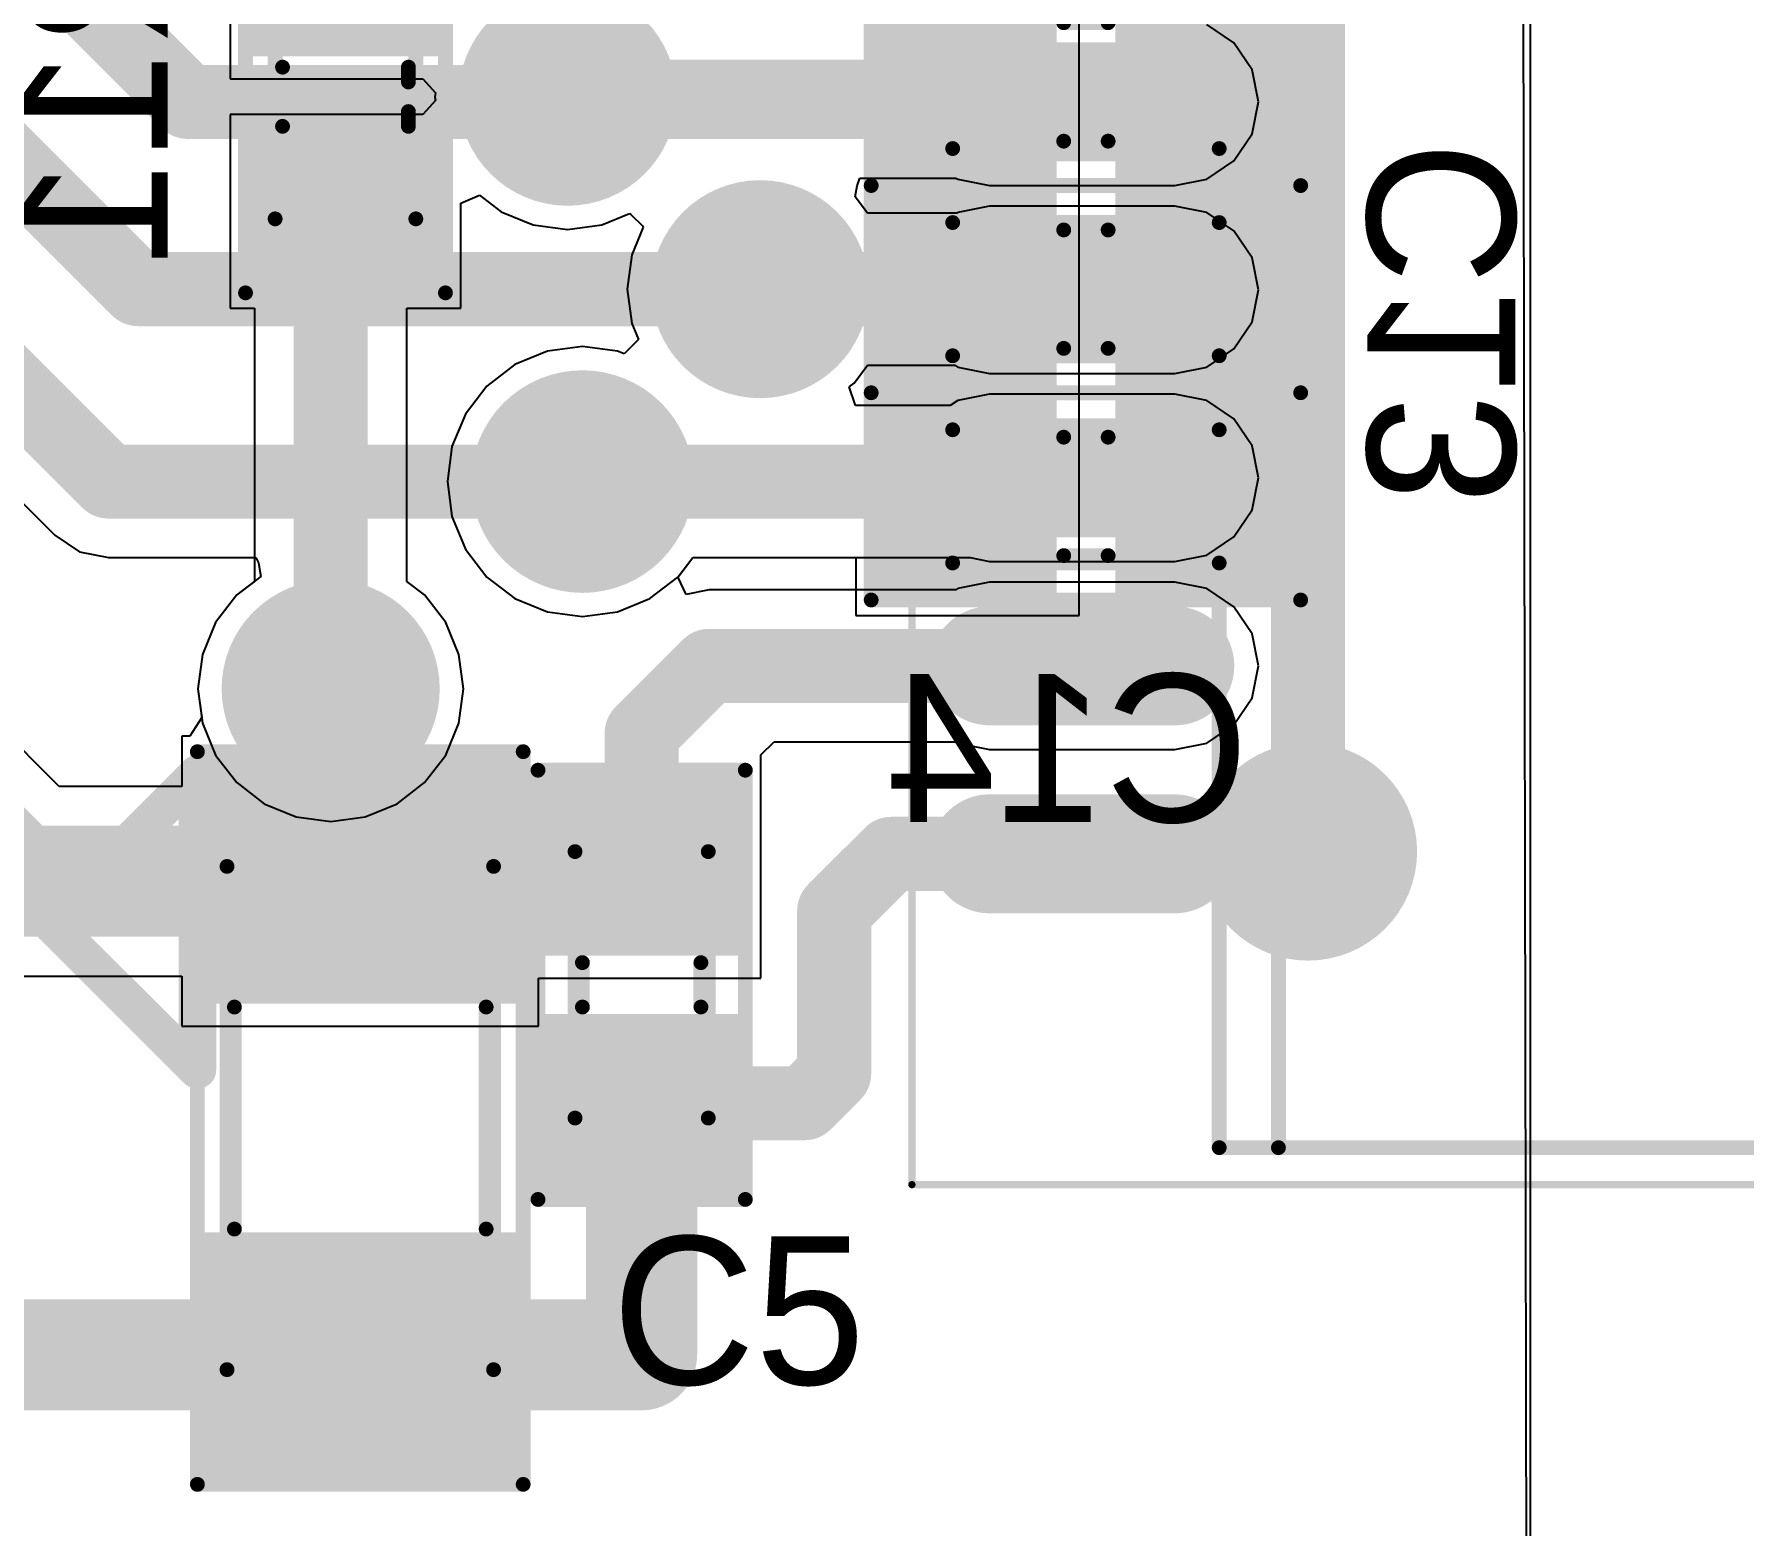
# Model space of a CAD drawing. Header units: millimetres. Extents: x 42.6 to 114.2, y 57.8 to 117.6.
# Drawn here: x 57.1 to 68.64, y 78.94 to 89.02 of the extents above; entities that cross this region are included whole.
import ezdxf

# ---------------------------------------------------------------- set-up
doc = ezdxf.new("R2010")
doc.units = ezdxf.units.MM
for name, color, linetype in [('BottomLayer', 5, 'Continuous'), ('BottomOverlay', 54, 'Continuous'), ('BottomPaste', 16, 'Continuous'), ('BottomSolder', 6, 'Continuous'), ('Mechanical13', 56, 'Continuous'), ('Mechanical15', 56, 'Continuous'), ('MultiLayer', 9, 'Continuous'), ('TopLayer', 1, 'Continuous'), ('TopOverlay', 2, 'Continuous'), ('TopPaste', 8, 'Continuous'), ('TopSolder', 216, 'Continuous'), ('ViaHoleLayer', 16, 'Continuous')]:
    doc.layers.add(name, color=color, linetype=linetype)

# ---------------------------------------------------------------- blocks, each defined once
blk = doc.blocks.new('SMD_C_1206_1359')
at = {"layer": 'Mechanical13', "const_width": 0.1}
for points in [[(-1.7, -0.9), (-1.7, 0.9)], [(1.7, 0.9), (-1.7, 0.9)], [(1.7, -0.9), (1.7, 0.9)], [(1.7, -0.9), (-1.7, -0.9)]]:
    blk.add_lwpolyline(points, dxfattribs=at)
at = {"layer": 'Mechanical13', "const_width": 0.05}
for points in [[(-1.725, 0.9, 1), (-1.675, 0.9, 1)], [(-1.725, 0.9, 1), (-1.675, 0.9, 1)], [(1.675, 0.9, 1), (1.725, 0.9, 1)], [(1.675, 0.9, 1), (1.725, 0.9, 1)], [(-1.725, -0.9, 1), (-1.675, -0.9, 1)], [(-1.725, -0.9, 1), (-1.675, -0.9, 1)], [(1.675, -0.9, 1), (1.725, -0.9, 1)], [(1.675, -0.9, 1), (1.725, -0.9, 1)]]:
    blk.add_lwpolyline(points, format="xyb", close=True, dxfattribs=at)
at = {"layer": 'Mechanical15', "const_width": 0.05}
for points in [[(-2.5, -1.1), (-2.5, 1.1)], [(2.475, 1.1), (-2.5, 1.1)], [(2.475, -1.1), (2.475, 1.1)], [(2.475, -1.1), (-2.5, -1.1)]]:
    blk.add_lwpolyline(points, dxfattribs=at)
at = {"layer": 'Mechanical15', "const_width": 0.025}
for points in [[(-2.512, 1.1, 1), (-2.488, 1.1, 1)], [(-2.512, 1.1, 1), (-2.488, 1.1, 1)], [(2.462, 1.1, 1), (2.487, 1.1, 1)], [(2.462, 1.1, 1), (2.487, 1.1, 1)], [(-2.512, -1.1, 1), (-2.488, -1.1, 1)], [(-2.512, -1.1, 1), (-2.488, -1.1, 1)], [(2.462, -1.1, 1), (2.487, -1.1, 1)], [(2.462, -1.1, 1), (2.487, -1.1, 1)]]:
    blk.add_lwpolyline(points, format="xyb", close=True, dxfattribs=at)
at = {"layer": 'TopLayer'}
for points in [[(-0.875, -0.95), (-0.875, 0.95), (-2.325, -0.95), (-2.325, 0.95)], [(2.325, -0.95), (2.325, 0.95), (0.875, -0.95), (0.875, 0.95)]]:
    blk.add_solid(points, dxfattribs=at)
at = {"layer": 'TopOverlay', "const_width": 0.1}
for points in [[(-2.475, -1.1), (-2.475, 1.1)], [(2.475, 1.1), (-2.475, 1.1)], [(2.475, -1.1), (2.475, 1.1)], [(0.75, 0.85), (-0.75, 0.85)], [(0.75, -0.85), (-0.75, -0.85)], [(2.475, -1.1), (-2.475, -1.1)]]:
    blk.add_lwpolyline(points, dxfattribs=at)
at = {"layer": 'TopOverlay', "const_width": 0.05}
for points in [[(-2.5, 1.1, 1), (-2.45, 1.1, 1)], [(-2.5, 1.1, 1), (-2.45, 1.1, 1)], [(2.45, 1.1, 1), (2.5, 1.1, 1)], [(2.45, 1.1, 1), (2.5, 1.1, 1)], [(-0.775, 0.85, 1), (-0.725, 0.85, 1)], [(0.725, 0.85, 1), (0.775, 0.85, 1)], [(-0.775, -0.85, 1), (-0.725, -0.85, 1)], [(0.725, -0.85, 1), (0.775, -0.85, 1)], [(-2.5, -1.1, 1), (-2.45, -1.1, 1)], [(-2.5, -1.1, 1), (-2.45, -1.1, 1)], [(2.45, -1.1, 1), (2.5, -1.1, 1)], [(2.45, -1.1, 1), (2.5, -1.1, 1)]]:
    blk.add_lwpolyline(points, format="xyb", close=True, dxfattribs=at)
at = {"layer": 'TopPaste'}
for points in [[(-0.875, -0.95), (-0.875, 0.95), (-2.325, -0.95), (-2.325, 0.95)], [(2.325, -0.95), (2.325, 0.95), (0.875, -0.95), (0.875, 0.95)]]:
    blk.add_solid(points, dxfattribs=at)
at = {"layer": 'TopSolder'}
for points in [[(-0.773, -1.052), (-0.773, 1.052), (-2.427, -1.052), (-2.427, 1.052)], [(2.427, -1.052), (2.427, 1.052), (0.773, -1.052), (0.773, 1.052)]]:
    blk.add_solid(points, dxfattribs=at)
blk = doc.blocks.new('SMD_C_0603_1360')
at = {"layer": 'Mechanical13', "const_width": 0.1}
for points in [[(-0.9, -0.45), (-0.9, 0.45)], [(0.9, 0.45), (-0.9, 0.45)], [(0.9, -0.45), (0.9, 0.45)], [(0.9, -0.45), (-0.9, -0.45)]]:
    blk.add_lwpolyline(points, dxfattribs=at)
at = {"layer": 'Mechanical13', "const_width": 0.05}
for points in [[(-0.925, 0.45, 1), (-0.875, 0.45, 1)], [(-0.925, 0.45, 1), (-0.875, 0.45, 1)], [(0.875, 0.45, 1), (0.925, 0.45, 1)], [(0.875, 0.45, 1), (0.925, 0.45, 1)], [(-0.925, -0.45, 1), (-0.875, -0.45, 1)], [(-0.925, -0.45, 1), (-0.875, -0.45, 1)], [(0.875, -0.45, 1), (0.925, -0.45, 1)], [(0.875, -0.45, 1), (0.925, -0.45, 1)]]:
    blk.add_lwpolyline(points, format="xyb", close=True, dxfattribs=at)
at = {"layer": 'Mechanical15', "const_width": 0.05}
for points in [[(-1.475, -0.7), (-1.475, 0.7)], [(1.45, 0.7), (-1.475, 0.7)], [(1.45, -0.7), (1.45, 0.7)], [(1.45, -0.7), (-1.475, -0.7)]]:
    blk.add_lwpolyline(points, dxfattribs=at)
at = {"layer": 'Mechanical15', "const_width": 0.025}
for points in [[(-1.488, 0.7, 1), (-1.463, 0.7, 1)], [(-1.488, 0.7, 1), (-1.463, 0.7, 1)], [(1.438, 0.7, 1), (1.462, 0.7, 1)], [(1.438, 0.7, 1), (1.462, 0.7, 1)], [(-1.488, -0.7, 1), (-1.463, -0.7, 1)], [(-1.488, -0.7, 1), (-1.463, -0.7, 1)], [(1.438, -0.7, 1), (1.462, -0.7, 1)], [(1.438, -0.7, 1), (1.462, -0.7, 1)]]:
    blk.add_lwpolyline(points, format="xyb", close=True, dxfattribs=at)
at = {"layer": 'TopLayer'}
for points in [[(-0.3, -0.55), (-0.3, 0.55), (-1.3, -0.55), (-1.3, 0.55)], [(1.3, -0.55), (1.3, 0.55), (0.3, -0.55), (0.3, 0.55)]]:
    blk.add_solid(points, dxfattribs=at)
at = {"layer": 'TopOverlay', "const_width": 0.1}
for points in [[(-1.45, -0.7), (-1.45, 0.7)], [(1.45, 0.7), (-1.45, 0.7)], [(1.45, -0.7), (1.45, 0.7)], [(0.15, 0.4), (-0.15, 0.4)], [(0.15, -0.4), (-0.15, -0.4)], [(1.45, -0.7), (-1.45, -0.7)]]:
    blk.add_lwpolyline(points, dxfattribs=at)
at = {"layer": 'TopOverlay', "const_width": 0.05}
for points in [[(-1.475, 0.7, 1), (-1.425, 0.7, 1)], [(-1.475, 0.7, 1), (-1.425, 0.7, 1)], [(1.425, 0.7, 1), (1.475, 0.7, 1)], [(1.425, 0.7, 1), (1.475, 0.7, 1)], [(-0.175, 0.4, 1), (-0.125, 0.4, 1)], [(0.125, 0.4, 1), (0.175, 0.4, 1)], [(-0.175, -0.4, 1), (-0.125, -0.4, 1)], [(0.125, -0.4, 1), (0.175, -0.4, 1)], [(-1.475, -0.7, 1), (-1.425, -0.7, 1)], [(-1.475, -0.7, 1), (-1.425, -0.7, 1)], [(1.425, -0.7, 1), (1.475, -0.7, 1)], [(1.425, -0.7, 1), (1.475, -0.7, 1)]]:
    blk.add_lwpolyline(points, format="xyb", close=True, dxfattribs=at)
at = {"layer": 'TopPaste'}
for points in [[(-0.3, -0.55), (-0.3, 0.55), (-1.3, -0.55), (-1.3, 0.55)], [(1.3, -0.55), (1.3, 0.55), (0.3, -0.55), (0.3, 0.55)]]:
    blk.add_solid(points, dxfattribs=at)
at = {"layer": 'TopSolder'}
for points in [[(-0.198, -0.652), (-0.198, 0.652), (-1.402, -0.652), (-1.402, 0.652)], [(1.402, -0.652), (1.402, 0.652), (0.198, -0.652), (0.198, 0.652)]]:
    blk.add_solid(points, dxfattribs=at)
blk = doc.blocks.new('SMD_C_0603_B_1367')
at = {"layer": 'BottomLayer'}
for points in [[(-1.3, 0.55), (-1.3, -0.55), (-0.3, 0.55), (-0.3, -0.55)], [(0.3, 0.55), (0.3, -0.55), (1.3, 0.55), (1.3, -0.55)]]:
    blk.add_solid(points, dxfattribs=at)
at = {"layer": 'BottomOverlay', "const_width": 0.1}
for points in [[(-1.45, 0.7), (-1.45, -0.7)], [(1.45, 0.7), (-1.45, 0.7)], [(1.45, 0.7), (1.45, -0.7)], [(0.15, 0.4), (-0.15, 0.4)], [(0.15, -0.4), (-0.15, -0.4)], [(1.45, -0.7), (-1.45, -0.7)]]:
    blk.add_lwpolyline(points, dxfattribs=at)
at = {"layer": 'BottomOverlay', "const_width": 0.05}
for points in [[(-1.475, 0.7, 1), (-1.425, 0.7, 1)], [(-1.475, 0.7, 1), (-1.425, 0.7, 1)], [(1.425, 0.7, 1), (1.475, 0.7, 1)], [(1.425, 0.7, 1), (1.475, 0.7, 1)], [(-0.175, 0.4, 1), (-0.125, 0.4, 1)], [(0.125, 0.4, 1), (0.175, 0.4, 1)], [(-0.175, -0.4, 1), (-0.125, -0.4, 1)], [(0.125, -0.4, 1), (0.175, -0.4, 1)], [(-1.475, -0.7, 1), (-1.425, -0.7, 1)], [(-1.475, -0.7, 1), (-1.425, -0.7, 1)], [(1.425, -0.7, 1), (1.475, -0.7, 1)], [(1.425, -0.7, 1), (1.475, -0.7, 1)]]:
    blk.add_lwpolyline(points, format="xyb", close=True, dxfattribs=at)
at = {"layer": 'BottomPaste'}
for points in [[(-1.3, 0.55), (-1.3, -0.55), (-0.3, 0.55), (-0.3, -0.55)], [(0.3, 0.55), (0.3, -0.55), (1.3, 0.55), (1.3, -0.55)]]:
    blk.add_solid(points, dxfattribs=at)
at = {"layer": 'BottomSolder'}
for points in [[(-1.402, 0.652), (-1.402, -0.652), (-0.198, 0.652), (-0.198, -0.652)], [(0.198, 0.652), (0.198, -0.652), (1.402, 0.652), (1.402, -0.652)]]:
    blk.add_solid(points, dxfattribs=at)
at = {"layer": 'Mechanical13', "const_width": 0.1}
for points in [[(-0.9, 0.45), (-0.9, -0.45)], [(0.9, 0.45), (-0.9, 0.45)], [(0.9, 0.45), (0.9, -0.45)], [(0.9, -0.45), (-0.9, -0.45)]]:
    blk.add_lwpolyline(points, dxfattribs=at)
at = {"layer": 'Mechanical13', "const_width": 0.05}
for points in [[(-0.925, 0.45, 1), (-0.875, 0.45, 1)], [(-0.925, 0.45, 1), (-0.875, 0.45, 1)], [(0.875, 0.45, 1), (0.925, 0.45, 1)], [(0.875, 0.45, 1), (0.925, 0.45, 1)], [(-0.925, -0.45, 1), (-0.875, -0.45, 1)], [(-0.925, -0.45, 1), (-0.875, -0.45, 1)], [(0.875, -0.45, 1), (0.925, -0.45, 1)], [(0.875, -0.45, 1), (0.925, -0.45, 1)]]:
    blk.add_lwpolyline(points, format="xyb", close=True, dxfattribs=at)
at = {"layer": 'Mechanical15', "const_width": 0.05}
for points in [[(-1.475, 0.7), (-1.475, -0.7)], [(1.45, 0.7), (-1.475, 0.7)], [(1.45, 0.7), (1.45, -0.7)], [(1.45, -0.7), (-1.475, -0.7)]]:
    blk.add_lwpolyline(points, dxfattribs=at)
at = {"layer": 'Mechanical15', "const_width": 0.025}
for points in [[(-1.488, 0.7, 1), (-1.463, 0.7, 1)], [(-1.488, 0.7, 1), (-1.463, 0.7, 1)], [(1.438, 0.7, 1), (1.462, 0.7, 1)], [(1.438, 0.7, 1), (1.462, 0.7, 1)], [(-1.488, -0.7, 1), (-1.463, -0.7, 1)], [(-1.488, -0.7, 1), (-1.463, -0.7, 1)], [(1.438, -0.7, 1), (1.462, -0.7, 1)], [(1.438, -0.7, 1), (1.462, -0.7, 1)]]:
    blk.add_lwpolyline(points, format="xyb", close=True, dxfattribs=at)
blk = doc.blocks.new('SMD_C_0603_B_1368')
at = {"layer": 'BottomLayer'}
for points in [[(-1.3, 0.55), (-1.3, -0.55), (-0.3, 0.55), (-0.3, -0.55)], [(0.3, 0.55), (0.3, -0.55), (1.3, 0.55), (1.3, -0.55)]]:
    blk.add_solid(points, dxfattribs=at)
at = {"layer": 'BottomOverlay', "const_width": 0.1}
for points in [[(-1.45, 0.7), (-1.45, -0.7)], [(1.45, 0.7), (-1.45, 0.7)], [(1.45, 0.7), (1.45, -0.7)], [(0.15, 0.4), (-0.15, 0.4)], [(0.15, -0.4), (-0.15, -0.4)], [(1.45, -0.7), (-1.45, -0.7)]]:
    blk.add_lwpolyline(points, dxfattribs=at)
at = {"layer": 'BottomOverlay', "const_width": 0.05}
for points in [[(-1.475, 0.7, 1), (-1.425, 0.7, 1)], [(-1.475, 0.7, 1), (-1.425, 0.7, 1)], [(1.425, 0.7, 1), (1.475, 0.7, 1)], [(1.425, 0.7, 1), (1.475, 0.7, 1)], [(-0.175, 0.4, 1), (-0.125, 0.4, 1)], [(0.125, 0.4, 1), (0.175, 0.4, 1)], [(-0.175, -0.4, 1), (-0.125, -0.4, 1)], [(0.125, -0.4, 1), (0.175, -0.4, 1)], [(-1.475, -0.7, 1), (-1.425, -0.7, 1)], [(-1.475, -0.7, 1), (-1.425, -0.7, 1)], [(1.425, -0.7, 1), (1.475, -0.7, 1)], [(1.425, -0.7, 1), (1.475, -0.7, 1)]]:
    blk.add_lwpolyline(points, format="xyb", close=True, dxfattribs=at)
at = {"layer": 'BottomPaste'}
for points in [[(-1.3, 0.55), (-1.3, -0.55), (-0.3, 0.55), (-0.3, -0.55)], [(0.3, 0.55), (0.3, -0.55), (1.3, 0.55), (1.3, -0.55)]]:
    blk.add_solid(points, dxfattribs=at)
at = {"layer": 'BottomSolder'}
for points in [[(-1.402, 0.652), (-1.402, -0.652), (-0.198, 0.652), (-0.198, -0.652)], [(0.198, 0.652), (0.198, -0.652), (1.402, 0.652), (1.402, -0.652)]]:
    blk.add_solid(points, dxfattribs=at)
at = {"layer": 'Mechanical13', "const_width": 0.1}
for points in [[(-0.9, 0.45), (-0.9, -0.45)], [(0.9, 0.45), (-0.9, 0.45)], [(0.9, 0.45), (0.9, -0.45)], [(0.9, -0.45), (-0.9, -0.45)]]:
    blk.add_lwpolyline(points, dxfattribs=at)
at = {"layer": 'Mechanical13', "const_width": 0.05}
for points in [[(-0.925, 0.45, 1), (-0.875, 0.45, 1)], [(-0.925, 0.45, 1), (-0.875, 0.45, 1)], [(0.875, 0.45, 1), (0.925, 0.45, 1)], [(0.875, 0.45, 1), (0.925, 0.45, 1)], [(-0.925, -0.45, 1), (-0.875, -0.45, 1)], [(-0.925, -0.45, 1), (-0.875, -0.45, 1)], [(0.875, -0.45, 1), (0.925, -0.45, 1)], [(0.875, -0.45, 1), (0.925, -0.45, 1)]]:
    blk.add_lwpolyline(points, format="xyb", close=True, dxfattribs=at)
at = {"layer": 'Mechanical15', "const_width": 0.05}
for points in [[(-1.475, 0.7), (-1.475, -0.7)], [(1.45, 0.7), (-1.475, 0.7)], [(1.45, 0.7), (1.45, -0.7)], [(1.45, -0.7), (-1.475, -0.7)]]:
    blk.add_lwpolyline(points, dxfattribs=at)
at = {"layer": 'Mechanical15', "const_width": 0.025}
for points in [[(-1.488, 0.7, 1), (-1.463, 0.7, 1)], [(-1.488, 0.7, 1), (-1.463, 0.7, 1)], [(1.438, 0.7, 1), (1.462, 0.7, 1)], [(1.438, 0.7, 1), (1.462, 0.7, 1)], [(-1.488, -0.7, 1), (-1.463, -0.7, 1)], [(-1.488, -0.7, 1), (-1.463, -0.7, 1)], [(1.438, -0.7, 1), (1.462, -0.7, 1)], [(1.438, -0.7, 1), (1.462, -0.7, 1)]]:
    blk.add_lwpolyline(points, format="xyb", close=True, dxfattribs=at)
blk = doc.blocks.new('SMD_C_0603_B_1369')
at = {"layer": 'BottomLayer'}
for points in [[(-1.3, 0.55), (-1.3, -0.55), (-0.3, 0.55), (-0.3, -0.55)], [(0.3, 0.55), (0.3, -0.55), (1.3, 0.55), (1.3, -0.55)]]:
    blk.add_solid(points, dxfattribs=at)
at = {"layer": 'BottomOverlay', "const_width": 0.1}
for points in [[(-1.45, 0.7), (-1.45, -0.7)], [(1.45, 0.7), (-1.45, 0.7)], [(1.45, 0.7), (1.45, -0.7)], [(0.15, 0.4), (-0.15, 0.4)], [(0.15, -0.4), (-0.15, -0.4)], [(1.45, -0.7), (-1.45, -0.7)]]:
    blk.add_lwpolyline(points, dxfattribs=at)
at = {"layer": 'BottomOverlay', "const_width": 0.05}
for points in [[(-1.475, 0.7, 1), (-1.425, 0.7, 1)], [(-1.475, 0.7, 1), (-1.425, 0.7, 1)], [(1.425, 0.7, 1), (1.475, 0.7, 1)], [(1.425, 0.7, 1), (1.475, 0.7, 1)], [(-0.175, 0.4, 1), (-0.125, 0.4, 1)], [(0.125, 0.4, 1), (0.175, 0.4, 1)], [(-0.175, -0.4, 1), (-0.125, -0.4, 1)], [(0.125, -0.4, 1), (0.175, -0.4, 1)], [(-1.475, -0.7, 1), (-1.425, -0.7, 1)], [(-1.475, -0.7, 1), (-1.425, -0.7, 1)], [(1.425, -0.7, 1), (1.475, -0.7, 1)], [(1.425, -0.7, 1), (1.475, -0.7, 1)]]:
    blk.add_lwpolyline(points, format="xyb", close=True, dxfattribs=at)
at = {"layer": 'BottomPaste'}
for points in [[(-1.3, 0.55), (-1.3, -0.55), (-0.3, 0.55), (-0.3, -0.55)], [(0.3, 0.55), (0.3, -0.55), (1.3, 0.55), (1.3, -0.55)]]:
    blk.add_solid(points, dxfattribs=at)
at = {"layer": 'BottomSolder'}
for points in [[(-1.402, 0.652), (-1.402, -0.652), (-0.198, 0.652), (-0.198, -0.652)], [(0.198, 0.652), (0.198, -0.652), (1.402, 0.652), (1.402, -0.652)]]:
    blk.add_solid(points, dxfattribs=at)
at = {"layer": 'Mechanical13', "const_width": 0.1}
for points in [[(-0.9, 0.45), (-0.9, -0.45)], [(0.9, 0.45), (-0.9, 0.45)], [(0.9, 0.45), (0.9, -0.45)], [(0.9, -0.45), (-0.9, -0.45)]]:
    blk.add_lwpolyline(points, dxfattribs=at)
at = {"layer": 'Mechanical13', "const_width": 0.05}
for points in [[(-0.925, 0.45, 1), (-0.875, 0.45, 1)], [(-0.925, 0.45, 1), (-0.875, 0.45, 1)], [(0.875, 0.45, 1), (0.925, 0.45, 1)], [(0.875, 0.45, 1), (0.925, 0.45, 1)], [(-0.925, -0.45, 1), (-0.875, -0.45, 1)], [(-0.925, -0.45, 1), (-0.875, -0.45, 1)], [(0.875, -0.45, 1), (0.925, -0.45, 1)], [(0.875, -0.45, 1), (0.925, -0.45, 1)]]:
    blk.add_lwpolyline(points, format="xyb", close=True, dxfattribs=at)
at = {"layer": 'Mechanical15', "const_width": 0.05}
for points in [[(-1.475, 0.7), (-1.475, -0.7)], [(1.45, 0.7), (-1.475, 0.7)], [(1.45, 0.7), (1.45, -0.7)], [(1.45, -0.7), (-1.475, -0.7)]]:
    blk.add_lwpolyline(points, dxfattribs=at)
at = {"layer": 'Mechanical15', "const_width": 0.025}
for points in [[(-1.488, 0.7, 1), (-1.463, 0.7, 1)], [(-1.488, 0.7, 1), (-1.463, 0.7, 1)], [(1.438, 0.7, 1), (1.462, 0.7, 1)], [(1.438, 0.7, 1), (1.462, 0.7, 1)], [(-1.488, -0.7, 1), (-1.463, -0.7, 1)], [(-1.488, -0.7, 1), (-1.463, -0.7, 1)], [(1.438, -0.7, 1), (1.462, -0.7, 1)], [(1.438, -0.7, 1), (1.462, -0.7, 1)]]:
    blk.add_lwpolyline(points, format="xyb", close=True, dxfattribs=at)
blk = doc.blocks.new('SOIC_20_W__B_____RI_20_1__1372')
at = {"layer": 'Mechanical13', "const_width": 0.1}
for points in [[(3.8, 7.7), (-3.8, 7.7)], [(3.8, 7.7), (3.8, -7.7)]]:
    blk.add_lwpolyline(points, dxfattribs=at)
at = {"layer": 'Mechanical13', "const_width": 0.05}
blk.add_lwpolyline([(3.775, 7.7, 1), (3.825, 7.7, 1)], format="xyb", close=True, dxfattribs=at)
blk.add_lwpolyline([(3.775, 7.7, 1), (3.825, 7.7, 1)], format="xyb", close=True, dxfattribs=at)
at = {"layer": 'Mechanical15', "const_width": 0.05}
for points in [[(5.875, 7.95), (-5.875, 7.95)], [(5.875, 7.95), (5.875, -7.95)]]:
    blk.add_lwpolyline(points, dxfattribs=at)
at = {"layer": 'Mechanical15', "const_width": 0.025}
blk.add_lwpolyline([(5.863, 7.95, 1), (5.887, 7.95, 1)], format="xyb", close=True, dxfattribs=at)
blk.add_lwpolyline([(5.863, 7.95, 1), (5.887, 7.95, 1)], format="xyb", close=True, dxfattribs=at)
at = {"layer": 'TopLayer', "const_width": 0.6}
for points in [[(4.1, 5.715), (5.35, 5.715)], [(4.1, 4.445), (5.35, 4.445)], [(4.1, 3.175), (5.35, 3.175)], [(4.1, 1.905), (5.35, 1.905)], [(4.1, 0.635), (5.35, 0.635)]]:
    blk.add_lwpolyline(points, dxfattribs=at)
at = {"layer": 'TopLayer', "const_width": 0.3}
for points in [[(3.95, 5.715, 1), (4.25, 5.715, 1)], [(5.2, 5.715, 1), (5.5, 5.715, 1)], [(3.95, 4.445, 1), (4.25, 4.445, 1)], [(5.2, 4.445, 1), (5.5, 4.445, 1)], [(3.95, 3.175, 1), (4.25, 3.175, 1)], [(5.2, 3.175, 1), (5.5, 3.175, 1)], [(3.95, 1.905, 1), (4.25, 1.905, 1)], [(5.2, 1.905, 1), (5.5, 1.905, 1)], [(3.95, 0.635, 1), (4.25, 0.635, 1)], [(5.2, 0.635, 1), (5.5, 0.635, 1)]]:
    blk.add_lwpolyline(points, format="xyb", close=True, dxfattribs=at)
at = {"layer": 'TopOverlay', "const_width": 0.1}
for points in [[(3.4, 7.7), (-3.4, 7.7)], [(3.4, 7.7), (3.4, -7.7)]]:
    blk.add_lwpolyline(points, dxfattribs=at)
at = {"layer": 'TopOverlay', "const_width": 0.05}
blk.add_lwpolyline([(3.375, 7.7, 1), (3.425, 7.7, 1)], format="xyb", close=True, dxfattribs=at)
blk.add_lwpolyline([(3.375, 7.7, 1), (3.425, 7.7, 1)], format="xyb", close=True, dxfattribs=at)
at = {"layer": 'TopPaste', "const_width": 0.6}
for points in [[(4.1, 5.715), (5.35, 5.715)], [(4.1, 4.445), (5.35, 4.445)], [(4.1, 3.175), (5.35, 3.175)], [(4.1, 1.905), (5.35, 1.905)], [(4.1, 0.635), (5.35, 0.635)]]:
    blk.add_lwpolyline(points, dxfattribs=at)
at = {"layer": 'TopPaste', "const_width": 0.3}
for points in [[(3.95, 5.715, 1), (4.25, 5.715, 1)], [(5.2, 5.715, 1), (5.5, 5.715, 1)], [(3.95, 4.445, 1), (4.25, 4.445, 1)], [(5.2, 4.445, 1), (5.5, 4.445, 1)], [(3.95, 3.175, 1), (4.25, 3.175, 1)], [(5.2, 3.175, 1), (5.5, 3.175, 1)], [(3.95, 1.905, 1), (4.25, 1.905, 1)], [(5.2, 1.905, 1), (5.5, 1.905, 1)], [(3.95, 0.635, 1), (4.25, 0.635, 1)], [(5.2, 0.635, 1), (5.5, 0.635, 1)]]:
    blk.add_lwpolyline(points, format="xyb", close=True, dxfattribs=at)
at = {"layer": 'TopSolder', "const_width": 0.803}
for points in [[(4.1, 5.715), (5.35, 5.715)], [(4.1, 4.445), (5.35, 4.445)], [(4.1, 3.175), (5.35, 3.175)], [(4.1, 1.905), (5.35, 1.905)], [(4.1, 0.635), (5.35, 0.635)]]:
    blk.add_lwpolyline(points, dxfattribs=at)
at = {"layer": 'TopSolder', "const_width": 0.402}
for points in [[(3.899, 5.715, 1), (4.301, 5.715, 1)], [(5.149, 5.715, 1), (5.551, 5.715, 1)], [(3.899, 4.445, 1), (4.301, 4.445, 1)], [(5.149, 4.445, 1), (5.551, 4.445, 1)], [(3.899, 3.175, 1), (4.301, 3.175, 1)], [(5.149, 3.175, 1), (5.551, 3.175, 1)], [(3.899, 1.905, 1), (4.301, 1.905, 1)], [(5.149, 1.905, 1), (5.551, 1.905, 1)], [(3.899, 0.635, 1), (4.301, 0.635, 1)], [(5.149, 0.635, 1), (5.551, 0.635, 1)]]:
    blk.add_lwpolyline(points, format="xyb", close=True, dxfattribs=at)
blk = doc.blocks.new('SMD_R_0603_B_1387')
at = {"layer": 'BottomLayer'}
for points in [[(-1.175, 0.525), (-1.175, -0.525), (-0.375, 0.525), (-0.375, -0.525)], [(0.375, 0.525), (0.375, -0.525), (1.175, 0.525), (1.175, -0.525)]]:
    blk.add_solid(points, dxfattribs=at)
at = {"layer": 'BottomOverlay', "const_width": 0.1}
for points in [[(-1.325, 0.675), (1.325, 0.675)], [(-1.325, 0.675), (-1.325, -0.675)], [(1.325, 0.675), (1.325, -0.675)], [(-0.2, 0.425), (0.2, 0.425)], [(-0.2, -0.425), (-0.1, -0.425)], [(-0.1, -0.425), (0.1, -0.425)], [(0.1, -0.425), (0.2, -0.425)], [(-1.325, -0.675), (1.325, -0.675)]]:
    blk.add_lwpolyline(points, dxfattribs=at)
at = {"layer": 'BottomOverlay', "const_width": 0.05}
for points in [[(-1.35, 0.675, 1), (-1.3, 0.675, 1)], [(-1.35, 0.675, 1), (-1.3, 0.675, 1)], [(1.3, 0.675, 1), (1.35, 0.675, 1)], [(1.3, 0.675, 1), (1.35, 0.675, 1)], [(-0.225, 0.425, 1), (-0.175, 0.425, 1)], [(0.175, 0.425, 1), (0.225, 0.425, 1)], [(-0.225, -0.425, 1), (-0.175, -0.425, 1)], [(-0.125, -0.425, 1), (-0.075, -0.425, 1)], [(-0.125, -0.425, 1), (-0.075, -0.425, 1)], [(0.075, -0.425, 1), (0.125, -0.425, 1)], [(0.075, -0.425, 1), (0.125, -0.425, 1)], [(0.175, -0.425, 1), (0.225, -0.425, 1)], [(-1.35, -0.675, 1), (-1.3, -0.675, 1)], [(-1.35, -0.675, 1), (-1.3, -0.675, 1)], [(1.3, -0.675, 1), (1.35, -0.675, 1)], [(1.3, -0.675, 1), (1.35, -0.675, 1)]]:
    blk.add_lwpolyline(points, format="xyb", close=True, dxfattribs=at)
at = {"layer": 'BottomPaste'}
for points in [[(-1.175, 0.525), (-1.175, -0.525), (-0.375, 0.525), (-0.375, -0.525)], [(0.375, 0.525), (0.375, -0.525), (1.175, 0.525), (1.175, -0.525)]]:
    blk.add_solid(points, dxfattribs=at)
at = {"layer": 'BottomSolder'}
for points in [[(-1.277, 0.627), (-1.277, -0.627), (-0.273, 0.627), (-0.273, -0.627)], [(0.273, 0.627), (0.273, -0.627), (1.277, 0.627), (1.277, -0.627)]]:
    blk.add_solid(points, dxfattribs=at)
at = {"layer": 'Mechanical13', "const_width": 0.1}
for points in [[(-0.825, 0.475), (-0.825, -0.475)], [(-0.825, 0.475), (0.825, 0.475)], [(0.825, 0.475), (0.825, -0.475)], [(-0.825, -0.475), (0.825, -0.475)]]:
    blk.add_lwpolyline(points, dxfattribs=at)
at = {"layer": 'Mechanical13', "const_width": 0.05}
for points in [[(-0.85, 0.475, 1), (-0.8, 0.475, 1)], [(-0.85, 0.475, 1), (-0.8, 0.475, 1)], [(0.8, 0.475, 1), (0.85, 0.475, 1)], [(0.8, 0.475, 1), (0.85, 0.475, 1)], [(-0.85, -0.475, 1), (-0.8, -0.475, 1)], [(-0.85, -0.475, 1), (-0.8, -0.475, 1)], [(0.8, -0.475, 1), (0.85, -0.475, 1)], [(0.8, -0.475, 1), (0.85, -0.475, 1)]]:
    blk.add_lwpolyline(points, format="xyb", close=True, dxfattribs=at)
at = {"layer": 'Mechanical15', "const_width": 0.05}
for points in [[(-1.325, 0.675), (-1.325, -0.675)], [(-1.325, 0.675), (1.325, 0.675)], [(1.325, 0.675), (1.325, -0.675)], [(-1.325, -0.675), (1.325, -0.675)]]:
    blk.add_lwpolyline(points, dxfattribs=at)
at = {"layer": 'Mechanical15', "const_width": 0.025}
for points in [[(-1.338, 0.675, 1), (-1.313, 0.675, 1)], [(-1.338, 0.675, 1), (-1.313, 0.675, 1)], [(1.313, 0.675, 1), (1.338, 0.675, 1)], [(1.313, 0.675, 1), (1.338, 0.675, 1)], [(-1.338, -0.675, 1), (-1.313, -0.675, 1)], [(-1.338, -0.675, 1), (-1.313, -0.675, 1)], [(1.313, -0.675, 1), (1.338, -0.675, 1)], [(1.313, -0.675, 1), (1.338, -0.675, 1)]]:
    blk.add_lwpolyline(points, format="xyb", close=True, dxfattribs=at)
blk = doc.blocks.new('35362_0850_1395')
at = {"layer": 'TopOverlay', "const_width": 0.254}
for points in [[(-0.025, 3.2), (-1.025, 4.2)], [(0.975, 4.2), (-1.025, 4.2)], [(-0.025, 3.2), (0.975, 4.2)]]:
    blk.add_lwpolyline(points, dxfattribs=at)
at = {"layer": 'TopOverlay', "const_width": 0.127}
for points in [[(-1.089, 4.2, 1), (-0.962, 4.2, 1)], [(-1.089, 4.2, 1), (-0.962, 4.2, 1)], [(0.911, 4.2, 1), (1.038, 4.2, 1)], [(0.911, 4.2, 1), (1.038, 4.2, 1)], [(-0.089, 3.2, 1), (0.038, 3.2, 1)], [(-0.089, 3.2, 1), (0.038, 3.2, 1)]]:
    blk.add_lwpolyline(points, format="xyb", close=True, dxfattribs=at)

msp = doc.modelspace()

# ---------------------------------------------------------------- linework, layer by layer
at = {"layer": 'BottomLayer'}
for p, q in [((67.1, 114.7), (67.2, 65.59)), ((58.421, 89.758), (58.421, 88.721)), ((64.154, 87.896), (64.154, 89.504)), ((58.421, 88.721), (59.723, 88.721)), ((59.723, 88.721), (59.807, 88.626)), ((59.807, 88.574), (59.723, 88.479)), ((59.807, 88.626), (59.803, 88.6)), ((59.803, 88.6), (59.807, 88.574)), ((59.723, 88.479), (58.421, 88.479)), ((58.421, 88.479), (58.421, 87.171)), ((59.979, 87.882), (60.106, 87.935)), ((59.979, 87.171), (59.979, 87.882)), ((60.106, 87.935), (60.252, 87.823)), ((64.154, 86.496), (64.154, 87.896)), ((60.252, 87.823), (60.468, 87.734)), ((60.932, 87.734), (61.119, 87.811)), ((61.119, 87.811), (61.128, 87.805)), ((61.128, 87.805), (61.205, 87.728)), ((60.468, 87.734), (60.7, 87.703)), ((60.7, 87.703), (60.932, 87.734)), ((61.211, 87.719), (61.134, 87.532)), ((61.205, 87.728), (61.211, 87.719)), ((61.134, 87.532), (61.103, 87.3)), ((61.103, 87.3), (61.134, 87.068)), ((58.421, 87.171), (58.586, 87.171)), ((58.586, 87.171), (58.586, 85.326)), ((59.614, 85.326), (59.614, 87.171)), ((59.614, 87.171), (59.979, 87.171)), ((61.134, 87.068), (61.179, 86.959)), ((61.179, 86.959), (61.082, 86.862)), ((60.564, 86.881), (60.344, 86.79)), ((60.8, 86.912), (60.564, 86.881)), ((61.036, 86.881), (60.8, 86.912)), ((61.082, 86.862), (61.036, 86.881)), ((60.344, 86.79), (60.155, 86.645)), ((60.155, 86.645), (60.01, 86.456)), ((64.154, 85.096), (64.154, 86.496)), ((60.01, 86.456), (59.919, 86.236)), ((59.919, 86.236), (59.888, 86)), ((59.888, 86), (59.919, 85.764)), ((59.919, 85.764), (60.01, 85.544)), ((60.01, 85.544), (60.155, 85.355)), ((61.445, 85.355), (61.545, 85.486)), ((61.545, 85.486), (62.646, 85.486)), ((62.646, 85.486), (62.646, 85.096)), ((58.586, 85.326), (58.466, 85.234)), ((59.734, 85.234), (59.614, 85.326)), ((60.155, 85.355), (60.344, 85.21)), ((61.256, 85.21), (61.445, 85.355)), ((58.466, 85.234), (58.323, 85.048)), ((59.877, 85.048), (59.734, 85.234)), ((60.344, 85.21), (60.564, 85.119)), ((61.036, 85.119), (61.256, 85.21)), ((60.564, 85.119), (60.8, 85.088)), ((60.8, 85.088), (61.036, 85.119)), ((62.646, 85.096), (64.154, 85.096)), ((58.323, 85.048), (58.234, 84.832)), ((59.966, 84.832), (59.877, 85.048)), ((58.234, 84.832), (58.203, 84.6)), ((59.997, 84.6), (59.966, 84.832)), ((58.203, 84.6), (58.234, 84.368)), ((59.966, 84.368), (59.997, 84.6)), ((58.234, 84.368), (58.323, 84.152)), ((59.877, 84.152), (59.966, 84.368)), ((58.323, 84.152), (58.466, 83.966)), ((59.734, 83.966), (59.877, 84.152)), ((58.466, 83.966), (58.652, 83.823)), ((59.548, 83.823), (59.734, 83.966)), ((58.652, 83.823), (58.868, 83.734)), ((59.332, 83.734), (59.548, 83.823)), ((58.868, 83.734), (59.1, 83.703)), ((59.1, 83.703), (59.332, 83.734))]:
    msp.add_line(p, q, dxfattribs=at)
at = {"layer": 'BottomLayer', "const_width": 0.5}
for points in [[(65.7, 88.6), (65.7, 92.4)], [(63.3, 88.6), (63.4, 88.7)], [(65, 88.7), (65.6, 88.7)], [(65.6, 88.7), (65.7, 88.6)], [(60.7, 88.6), (63.3, 88.6)], [(65.7, 87.3), (65.7, 88.6)], [(59.1, 87.725), (59.2, 87.825)], [(59.1, 84.6), (59.1, 87.725)], [(62, 87.3), (63.4, 87.3)], [(65, 87.3), (65.7, 87.3)], [(65.7, 85.9), (65.7, 87.3)], [(60.8, 86), (63.3, 86)], [(63.3, 86), (63.4, 85.9)], [(65, 85.9), (65.7, 85.9)], [(65.7, 83.5), (65.7, 85.9)]]:
    msp.add_lwpolyline(points, dxfattribs=at)
at = {"layer": 'BottomLayer'}
for points, const_width in [([(60.382, 88.6, 1), (61.017, 88.6, 1)], 0.635), ([(63.275, 88.7, 1), (63.525, 88.7, 1)], 0.25), ([(64.875, 88.7, 1), (65.125, 88.7, 1)], 0.25), ([(65.475, 88.7, 1), (65.725, 88.7, 1)], 0.25), ([(65.475, 88.7, 1), (65.725, 88.7, 1)], 0.25), ([(60.575, 88.6, 1), (60.825, 88.6, 1)], 0.25), ([(63.175, 88.6, 1), (63.425, 88.6, 1)], 0.25), ([(63.175, 88.6, 1), (63.425, 88.6, 1)], 0.25), ([(65.575, 88.6, 1), (65.825, 88.6, 1)], 0.25), ([(65.575, 88.6, 1), (65.825, 88.6, 1)], 0.25), ([(65.575, 88.6, 1), (65.825, 88.6, 1)], 0.25), ([(58.975, 87.725, 1), (59.225, 87.725, 1)], 0.25), ([(58.975, 87.725, 1), (59.225, 87.725, 1)], 0.25), ([(59.075, 87.825, 1), (59.325, 87.825, 1)], 0.25), ([(61.682, 87.3, 1), (62.317, 87.3, 1)], 0.635), ([(61.875, 87.3, 1), (62.125, 87.3, 1)], 0.25), ([(63.275, 87.3, 1), (63.525, 87.3, 1)], 0.25), ([(64.875, 87.3, 1), (65.125, 87.3, 1)], 0.25), ([(65.575, 87.3, 1), (65.825, 87.3, 1)], 0.25), ([(65.575, 87.3, 1), (65.825, 87.3, 1)], 0.25), ([(65.575, 87.3, 1), (65.825, 87.3, 1)], 0.25), ([(60.475, 86, 1), (61.125, 86, 1)], 0.65), ([(60.675, 86, 1), (60.925, 86, 1)], 0.25), ([(63.175, 86, 1), (63.425, 86, 1)], 0.25), ([(63.175, 86, 1), (63.425, 86, 1)], 0.25), ([(63.275, 85.9, 1), (63.525, 85.9, 1)], 0.25), ([(64.875, 85.9, 1), (65.125, 85.9, 1)], 0.25), ([(65.575, 85.9, 1), (65.825, 85.9, 1)], 0.25), ([(65.575, 85.9, 1), (65.825, 85.9, 1)], 0.25), ([(65.575, 85.9, 1), (65.825, 85.9, 1)], 0.25), ([(58.782, 84.6, 1), (59.417, 84.6, 1)], 0.635), ([(58.975, 84.6, 1), (59.225, 84.6, 1)], 0.25), ([(65.382, 83.5, 1), (66.017, 83.5, 1)], 0.635), ([(65.575, 83.5, 1), (65.825, 83.5, 1)], 0.25)]:
    msp.add_lwpolyline(points, format="xyb", close=True, dxfattribs=dict(at, const_width=const_width))
at = {"layer": 'BottomSolder'}
for points, const_width in [([(60.332, 88.6, 1), (61.068, 88.6, 1)], 0.737), ([(61.632, 87.3, 1), (62.368, 87.3, 1)], 0.737), ([(60.424, 86, 1), (61.176, 86, 1)], 0.752), ([(58.732, 84.6, 1), (59.468, 84.6, 1)], 0.737), ([(65.332, 83.5, 1), (66.068, 83.5, 1)], 0.737)]:
    msp.add_lwpolyline(points, format="xyb", close=True, dxfattribs=dict(at, const_width=const_width))
at = {"layer": 'MultiLayer'}
for points, const_width in [([(60.382, 88.6, 1), (61.017, 88.6, 1)], 0.635), ([(61.682, 87.3, 1), (62.317, 87.3, 1)], 0.635), ([(60.475, 86, 1), (61.125, 86, 1)], 0.65), ([(58.782, 84.6, 1), (59.417, 84.6, 1)], 0.635), ([(65.382, 83.5, 1), (66.017, 83.5, 1)], 0.635)]:
    msp.add_lwpolyline(points, format="xyb", close=True, dxfattribs=dict(at, const_width=const_width))
at = {"layer": 'TopLayer'}
for p, q in [((67.2, 114.7), (67.2, 65.5)), ((65.199, 88.964), (65.016, 89.087)), ((65.322, 88.781), (65.199, 88.964)), ((65.365, 88.565), (65.322, 88.781)), ((65.322, 88.349), (65.365, 88.565)), ((65.199, 88.166), (65.322, 88.349)), ((65.016, 88.043), (65.199, 88.166)), ((62.642, 87.924), (62.656, 87.998)), ((62.656, 87.998), (62.674, 88.051)), ((62.674, 88.051), (63.322, 88.051)), ((63.322, 88.051), (63.334, 88.043)), ((63.334, 88.043), (63.55, 88)), ((63.55, 88), (64.8, 88)), ((64.8, 88), (65.016, 88.043)), ((62.726, 87.814), (62.642, 87.924)), ((63.55, 87.86), (63.334, 87.817)), ((64.8, 87.86), (63.55, 87.86)), ((65.016, 87.817), (64.8, 87.86)), ((63.329, 87.814), (62.726, 87.814)), ((63.334, 87.817), (63.329, 87.814)), ((65.199, 87.694), (65.016, 87.817)), ((65.322, 87.511), (65.199, 87.694)), ((65.365, 87.295), (65.322, 87.511)), ((65.322, 87.079), (65.365, 87.295)), ((65.199, 86.896), (65.322, 87.079)), ((65.016, 86.773), (65.199, 86.896)), ((62.634, 86.666), (62.726, 86.786)), ((62.726, 86.786), (63.314, 86.786)), ((63.314, 86.786), (63.334, 86.773)), ((63.334, 86.773), (63.55, 86.73)), ((63.55, 86.73), (64.8, 86.73)), ((64.8, 86.73), (65.016, 86.773)), ((62.601, 86.641), (62.634, 86.666)), ((62.644, 86.514), (62.601, 86.641)), ((63.55, 86.59), (63.334, 86.547)), ((64.8, 86.59), (63.55, 86.59)), ((65.016, 86.547), (64.8, 86.59)), ((56.387, 86.486), (57.237, 85.637)), ((63.284, 86.514), (62.644, 86.514)), ((63.334, 86.547), (63.284, 86.514)), ((65.199, 86.424), (65.016, 86.547)), ((65.322, 86.241), (65.199, 86.424)), ((65.365, 86.025), (65.322, 86.241)), ((65.322, 85.809), (65.365, 86.025)), ((65.199, 85.626), (65.322, 85.809)), ((57.237, 85.637), (57.403, 85.525)), ((65.016, 85.503), (65.199, 85.626)), ((57.266, 83.941), (55.753, 85.454)), ((57.403, 85.525), (57.6, 85.486)), ((57.6, 85.486), (58.595, 85.486)), ((58.595, 85.486), (58.613, 85.451)), ((58.613, 85.451), (58.629, 85.359)), ((61.446, 85.357), (61.545, 85.486)), ((61.545, 85.486), (63.419, 85.486)), ((63.419, 85.486), (63.55, 85.46)), ((63.55, 85.46), (64.8, 85.46)), ((64.8, 85.46), (65.016, 85.503)), ((58.629, 85.359), (58.466, 85.234)), ((61.447, 85.351), (61.446, 85.357)), ((61.501, 85.238), (61.447, 85.351)), ((63.55, 85.32), (63.334, 85.277)), ((64.8, 85.32), (63.55, 85.32)), ((65.016, 85.277), (64.8, 85.32)), ((58.466, 85.234), (58.323, 85.048)), ((61.655, 85.269), (61.501, 85.238)), ((63.322, 85.269), (61.655, 85.269)), ((63.334, 85.277), (63.322, 85.269)), ((65.199, 85.154), (65.016, 85.277)), ((65.322, 84.971), (65.199, 85.154)), ((58.323, 85.048), (58.234, 84.832)), ((65.365, 84.755), (65.322, 84.971)), ((58.234, 84.832), (58.203, 84.6)), ((65.322, 84.539), (65.365, 84.755)), ((58.203, 84.6), (58.229, 84.406)), ((65.199, 84.356), (65.322, 84.539)), ((58.229, 84.406), (58.15, 84.279)), ((58.15, 84.279), (58.096, 84.279)), ((58.096, 84.279), (58.096, 83.941)), ((65.016, 84.233), (65.199, 84.356)), ((62.004, 84.154), (62.095, 84.241)), ((62.095, 84.241), (63.322, 84.241)), ((63.322, 84.241), (63.334, 84.233)), ((63.334, 84.233), (63.55, 84.19)), ((63.55, 84.19), (64.8, 84.19)), ((64.8, 84.19), (65.016, 84.233)), ((62.004, 82.646), (62.004, 84.154)), ((58.096, 83.941), (57.266, 83.941)), ((57, 82.659), (58.096, 82.659)), ((58.096, 82.659), (58.096, 82.321)), ((60.504, 82.321), (60.504, 82.646)), ((60.504, 82.646), (62.004, 82.646)), ((58.096, 82.321), (60.504, 82.321))]:
    msp.add_line(p, q, dxfattribs=at)
for points, const_width in [([(55.7, 91), (58.135, 88.565)], 0.5), ([(56.1, 89), (57.8, 87.3)], 0.5), ([(58.135, 88.565), (64.175, 88.565)], 0.5), ([(57.8, 87.3), (62, 87.3)], 0.5), ([(62, 87.3), (64.17, 87.3)], 0.5), ([(64.17, 87.3), (64.175, 87.295)], 0.5), ([(56.6, 87), (57.6, 86)], 0.5), ([(57.6, 86), (60.8, 86)], 0.5), ([(60.8, 86), (64.15, 86)], 0.5), ([(64.15, 86), (64.175, 86.025)], 0.5), ([(55.3, 85), (57, 83.3)], 0.75), ([(61.2, 84.3), (61.655, 84.755)], 0.5), ([(61.655, 84.755), (64.175, 84.755)], 0.5), ([(59.1, 83.3), (59.1, 84.6)], 0.5), ([(61.2, 83.4), (61.2, 84.3)], 0.5), ([(61.1, 83.3), (61.2, 83.4)], 0.75), ([(62.5, 83.1), (62.885, 83.485)], 0.5), ([(62.885, 83.485), (64.175, 83.485)], 0.5), ([(64.175, 83.485), (65.685, 83.485)], 0.5), ([(65.685, 83.485), (65.7, 83.5)], 0.5), ([(57, 83.3), (59.1, 83.3)], 0.75), ([(59.1, 83.3), (59.3, 83.3)], 0.75), ([(59.3, 83.3), (61.1, 83.3)], 0.75), ([(62.5, 82), (62.5, 83.1)], 0.5), ([(62.3, 81.8), (62.5, 82)], 0.5), ([(61.2, 80.1), (61.2, 81.8)], 0.75), ([(61.2, 81.8), (62.3, 81.8)], 0.5), ([(56.4, 80.1), (59.3, 80.1)], 0.75), ([(59.3, 80.1), (61.2, 80.1)], 0.75)]:
    msp.add_lwpolyline(points, dxfattribs=dict(at, const_width=const_width))
for points, const_width in [([(60.382, 88.6, 1), (61.017, 88.6, 1)], 0.635), ([(58.01, 88.565, 1), (58.26, 88.565, 1)], 0.25), ([(58.01, 88.565, 1), (58.26, 88.565, 1)], 0.25), ([(64.05, 88.565, 1), (64.3, 88.565, 1)], 0.25), ([(61.682, 87.3, 1), (62.317, 87.3, 1)], 0.635), ([(57.675, 87.3, 1), (57.925, 87.3, 1)], 0.25), ([(57.675, 87.3, 1), (57.925, 87.3, 1)], 0.25), ([(61.875, 87.3, 1), (62.125, 87.3, 1)], 0.25), ([(61.875, 87.3, 1), (62.125, 87.3, 1)], 0.25), ([(64.045, 87.3, 1), (64.295, 87.3, 1)], 0.25), ([(64.045, 87.3, 1), (64.295, 87.3, 1)], 0.25), ([(64.05, 87.295, 1), (64.3, 87.295, 1)], 0.25), ([(60.475, 86, 1), (61.125, 86, 1)], 0.65), ([(57.475, 86, 1), (57.725, 86, 1)], 0.25), ([(57.475, 86, 1), (57.725, 86, 1)], 0.25), ([(60.675, 86, 1), (60.925, 86, 1)], 0.25), ([(60.675, 86, 1), (60.925, 86, 1)], 0.25), ([(64.025, 86, 1), (64.275, 86, 1)], 0.25), ([(64.025, 86, 1), (64.275, 86, 1)], 0.25), ([(64.05, 86.025, 1), (64.3, 86.025, 1)], 0.25), ([(58.782, 84.6, 1), (59.417, 84.6, 1)], 0.635), ([(61.53, 84.755, 1), (61.78, 84.755, 1)], 0.25), ([(61.53, 84.755, 1), (61.78, 84.755, 1)], 0.25), ([(64.05, 84.755, 1), (64.3, 84.755, 1)], 0.25), ([(58.975, 84.6, 1), (59.225, 84.6, 1)], 0.25), ([(61.075, 84.3, 1), (61.325, 84.3, 1)], 0.25), ([(61.075, 84.3, 1), (61.325, 84.3, 1)], 0.25), ([(65.382, 83.5, 1), (66.017, 83.5, 1)], 0.635), ([(61.012, 83.4, 1), (61.387, 83.4, 1)], 0.375), ([(62.76, 83.485, 1), (63.01, 83.485, 1)], 0.25), ([(62.76, 83.485, 1), (63.01, 83.485, 1)], 0.25), ([(64.05, 83.485, 1), (64.3, 83.485, 1)], 0.25), ([(64.05, 83.485, 1), (64.3, 83.485, 1)], 0.25), ([(65.56, 83.485, 1), (65.81, 83.485, 1)], 0.25), ([(65.56, 83.485, 1), (65.81, 83.485, 1)], 0.25), ([(65.575, 83.5, 1), (65.825, 83.5, 1)], 0.25), ([(56.813, 83.3, 1), (57.188, 83.3, 1)], 0.375), ([(56.813, 83.3, 1), (57.188, 83.3, 1)], 0.375), ([(58.912, 83.3, 1), (59.287, 83.3, 1)], 0.375), ([(58.912, 83.3, 1), (59.287, 83.3, 1)], 0.375), ([(59.112, 83.3, 1), (59.487, 83.3, 1)], 0.375), ([(59.112, 83.3, 1), (59.487, 83.3, 1)], 0.375), ([(60.912, 83.3, 1), (61.287, 83.3, 1)], 0.375), ([(60.912, 83.3, 1), (61.287, 83.3, 1)], 0.375), ([(61.075, 83.4, 1), (61.325, 83.4, 1)], 0.25), ([(58.975, 83.3, 1), (59.225, 83.3, 1)], 0.25), ([(62.375, 83.1, 1), (62.625, 83.1, 1)], 0.25), ([(62.375, 83.1, 1), (62.625, 83.1, 1)], 0.25), ([(62.375, 82, 1), (62.625, 82, 1)], 0.25), ([(62.375, 82, 1), (62.625, 82, 1)], 0.25), ([(61.012, 81.8, 1), (61.387, 81.8, 1)], 0.375), ([(61.075, 81.8, 1), (61.325, 81.8, 1)], 0.25), ([(62.175, 81.8, 1), (62.425, 81.8, 1)], 0.25), ([(62.175, 81.8, 1), (62.425, 81.8, 1)], 0.25), ([(59.112, 80.1, 1), (59.487, 80.1, 1)], 0.375), ([(59.112, 80.1, 1), (59.487, 80.1, 1)], 0.375), ([(61.012, 80.1, 1), (61.387, 80.1, 1)], 0.375), ([(61.012, 80.1, 1), (61.387, 80.1, 1)], 0.375)]:
    msp.add_lwpolyline(points, format="xyb", close=True, dxfattribs=dict(at, const_width=const_width))
at = {"layer": 'TopSolder'}
for points, const_width in [([(60.332, 88.6, 1), (61.068, 88.6, 1)], 0.737), ([(61.632, 87.3, 1), (62.368, 87.3, 1)], 0.737), ([(60.424, 86, 1), (61.176, 86, 1)], 0.752), ([(58.732, 84.6, 1), (59.468, 84.6, 1)], 0.737), ([(65.332, 83.5, 1), (66.068, 83.5, 1)], 0.737)]:
    msp.add_lwpolyline(points, format="xyb", close=True, dxfattribs=dict(at, const_width=const_width))
at = {"layer": 'ViaHoleLayer', "const_width": 0.35}
for points in [[(60.525, 88.6, 1), (60.875, 88.6, 1)], [(61.825, 87.3, 1), (62.175, 87.3, 1)], [(60.625, 86, 1), (60.975, 86, 1)], [(58.925, 84.6, 1), (59.275, 84.6, 1)], [(65.525, 83.5, 1), (65.875, 83.5, 1)]]:
    msp.add_lwpolyline(points, format="xyb", close=True, dxfattribs=at)

# ---------------------------------------------------------------- block references
for name, p, rotation in [('35362_0850_1395', (54, 83), 270), ('SOIC_20_W__B_____RI_20_1__1372', (68.9, 89.2), 180), ('SMD_R_0603_B_1387', (59.2, 88.6), 90), ('SMD_C_0603_B_1367', (64.2, 88.7), 180), ('SMD_C_0603_B_1368', (64.2, 87.3), 180), ('SMD_C_0603_B_1369', (64.2, 85.9), 180), ('SMD_C_1206_1359', (59.3, 81.7), 270), ('SMD_C_0603_1360', (61.2, 82.6), 270)]:
    msp.add_blockref(name, p, dxfattribs=dict(rotation=rotation))

# ---------------------------------------------------------------- texts
at = {"layer": 'BottomOverlay', "text_generation_flag": 2}
for s, p in [('R11', (58, 89.9)), ('C13', (67.1, 88.3))]:
    msp.add_text(s, height=1, rotation=90, dxfattribs=at).set_placement(p)
msp.add_text('C14', height=1, dxfattribs=at).set_placement((65.3, 83.7))
at = {"layer": 'TopOverlay'}
msp.add_text('C5', height=1, dxfattribs=at).set_placement((61, 79.9))

doc.saveas('drawing.dxf')
